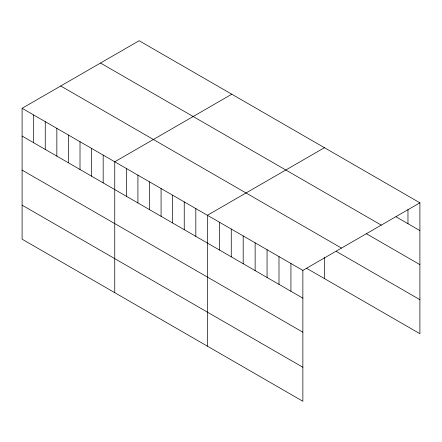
<?xml version="1.0" encoding="UTF-8"?>
<svg xmlns="http://www.w3.org/2000/svg" width="442" height="442" viewBox="0 0 442 442"><rect width="100%" height="100%" fill="white"/><g stroke="black" fill="none" stroke-linecap="round" stroke-linejoin="round"><path stroke-width="0.66" d="M22.1 108.296L302.864 270.388L302.864 401.275L22.1 239.183L22.1 108.296L139.136 40.725L419.9 202.817L419.9 333.704L306.488 268.228M231.79 94.212L114.749 161.789L114.749 292.67M324.439 147.705L207.403 215.276L207.403 346.163M302.864 270.388L419.9 202.817M396.038 216.818L419.9 230.591M100.516 63.024L381.275 225.116M366.203 233.619L419.9 264.62M60.725 85.997L341.484 248.089M336.373 251.454L419.9 299.676M22.1 136.07L302.864 298.168M22.1 170.098L302.864 332.191M22.1 205.154L302.864 367.252M407.966 209.48L407.966 223.707M324.439 257.244L324.439 278.593M290.93 263.504L290.93 291.278M278.996 256.614L278.996 284.388M267.062 249.724L267.062 277.499M255.133 242.835L255.133 270.609M243.199 235.945L243.199 263.719M231.265 229.055L231.265 256.83M219.337 222.166L219.337 249.94M195.823 208.591L195.823 236.365M184.242 201.906L184.242 229.68M172.656 195.22L172.656 222.995M161.076 188.53L161.076 216.309M149.495 181.844L149.495 209.618M137.915 175.159L137.915 202.933M126.335 168.474L126.335 196.248M103.168 155.098L103.168 182.872M91.588 148.413L91.588 176.187M80.008 141.727L80.008 169.501M68.427 135.042L68.427 162.816M56.847 128.351L56.847 156.131M45.261 121.666L45.261 149.44M33.68 114.981L33.68 142.755"/></g></svg>
